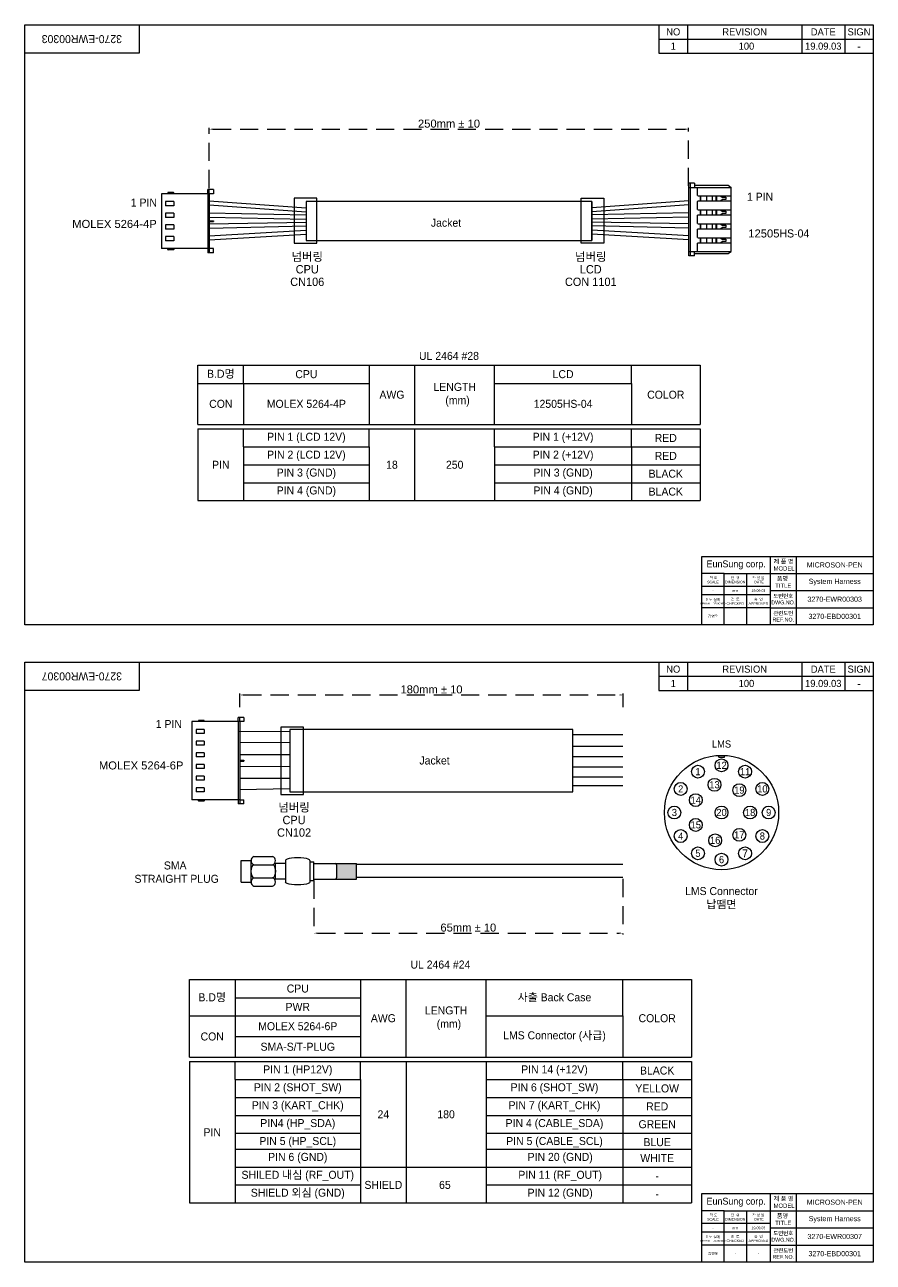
# Model space of a CAD drawing. Header units: millimetres. Extents: x 0 to 2432, y -887 to 868.
# Drawn here: x 1226 to 1820, y 2 to 868 of the extents above; entities that cross this region are included whole.
import ezdxf

# ---------------------------------------------------------------- set-up
doc = ezdxf.new("R2010")
doc.units = ezdxf.units.MM
doc.linetypes.add('DASHED', pattern=[19.05, 12.7, -6.35])
for name, color, linetype in [('0 @ 1', 7, 'Continuous'), ('4', 133, 'Continuous'), ('CURITY-KONA-PEN-ASSY_DXF_FORMAT', 7, 'Continuous')]:
    doc.layers.add(name, color=color, linetype=linetype)
doc.styles.get("Standard").update_dxf_attribs({"font": 'arial.ttf'})
doc.styles.add('TEXTSTYLE_8', font='shanno.ttf')
doc.styles.add('주석', font='gulim.ttc')
doc.dimstyles.new('ISO-25$0', dxfattribs={"dimtxt": 2.5, "dimasz": 2.5, "dimexe": 1, "dimexo": 1, "dimgap": 1, "dimtad": 1, "dimdec": 4, "dimdsep": 46, "dimtxsty": 'Standard', "dimcen": 2.5, "dimadec": 0, "dimazin": 2, "dimtfac": 1, "dimtdec": 4, "dimtmove": 0, "dimatfit": 3, "dimfxl": 0, "dimarcsym": 0})

# ---------------------------------------------------------------- blocks, each defined once
blk = doc.blocks.new('*D13')
at = {"color": 0, "linetype": 'DASHED', "lineweight": -2}
for p, q in [((1354.87, 753.78), (1354.87, 796.04)), ((1357.37, 795.04), (1687.93, 795.04)), ((1690.43, 755.34), (1690.43, 796.04))]:
    blk.add_line(p, q, dxfattribs=at)
at = {"color": 0}
for points in [[(1357.37, 795.46), (1357.37, 794.62), (1354.87, 795.04)], [(1687.93, 794.62), (1687.93, 795.46), (1690.43, 795.04)]]:
    blk.add_solid(points, dxfattribs=at)
at = {"layer": 'Defpoints', "color": 0}
for p in [(1690.43, 795.04), (1690.43, 754.34), (1354.87, 752.78)]:
    blk.add_point(p, dxfattribs=at)
at = {"color": 0, "insert": (1522.65, 798.9), "char_height": 2.5, "attachment_point": 5}
blk.add_mtext('{\\H2.24x;250mm ± 10}', dxfattribs=at)
blk = doc.blocks.new('*D18')
at = {"color": 0, "linetype": 'DASHED', "lineweight": -2}
for p, q in [((1376.23, 390.58), (1376.23, 400.12)), ((1378.73, 399.12), (1642.1, 399.12)), ((1644.6, 390.58), (1644.6, 400.12))]:
    blk.add_line(p, q, dxfattribs=at)
at = {"color": 0}
for points in [[(1378.73, 399.54), (1378.73, 398.7), (1376.23, 399.12)], [(1642.1, 398.7), (1642.1, 399.54), (1644.6, 399.12)]]:
    blk.add_solid(points, dxfattribs=at)
at = {"layer": 'Defpoints', "color": 0}
for p in [(1644.6, 399.12), (1376.23, 389.58), (1644.6, 389.58)]:
    blk.add_point(p, dxfattribs=at)
at = {"color": 0, "insert": (1510.42, 402.98), "char_height": 2.5, "attachment_point": 5}
blk.add_mtext('{\\H2.24x;180mm ± 10}', dxfattribs=at)
blk = doc.blocks.new('*D19')
at = {"color": 0, "linetype": 'DASHED', "lineweight": -2}
for p, q in [((1428, 269.19), (1428, 231.46)), ((1644.37, 270.4), (1644.37, 231.46)), ((1430.5, 232.46), (1641.87, 232.46))]:
    blk.add_line(p, q, dxfattribs=at)
at = {"color": 0}
for points in [[(1430.5, 232.88), (1430.5, 232.04), (1428, 232.46)], [(1641.87, 232.04), (1641.87, 232.88), (1644.37, 232.46)]]:
    blk.add_solid(points, dxfattribs=at)
at = {"layer": 'Defpoints', "color": 0}
for p in [(1428, 270.19), (1644.37, 271.4), (1644.37, 232.46)]:
    blk.add_point(p, dxfattribs=at)
at = {"color": 0, "insert": (1536.19, 236.32), "char_height": 2.5, "attachment_point": 5}
blk.add_mtext('{\\H2.24x;65mm ± 10}', dxfattribs=at)

msp = doc.modelspace()

# ---------------------------------------------------------------- hatches: boundary and pattern name
h = msp.add_hatch(color=256)
h.dxf.hatch_style = 1
h.paths.add_polyline_path([(1442.99665, 281.30604, -0.414213562), (1443.99665, 280.30604), (1443.99665, 271.19049, -0.414213562), (1442.99665, 270.19049), (1457.99665, 270.19049), (1457.99665, 281.30604)])

# ---------------------------------------------------------------- linework, layer by layer
for p, q in [((1225.65332, 868.11213), (1819.65332, 868.11213)), ((1225.65332, 448.11213), (1225.65332, 868.11213)), ((1305.65332, 868.11213), (1305.65332, 848.11213)), ((1669.65332, 868.11213), (1669.65332, 848.11213)), ((1689.65332, 868.11213), (1689.65332, 848.11213)), ((1769.65332, 868.11213), (1769.65332, 848.11213)), ((1799.65332, 868.11213), (1799.65332, 848.11213)), ((1819.65332, 868.11213), (1819.65332, 448.11213)), ((1669.65332, 858.11213), (1819.65332, 858.11213)), ((1305.65332, 848.11213), (1225.65332, 848.11213)), ((1669.65332, 848.11213), (1819.65332, 848.11213)), ((1690.43365, 706.52727), (1690.43365, 757.23125)), ((1694.48457, 757.23125), (1690.43365, 757.23125)), ((1690.43365, 754.33773), (1720.29477, 754.33773)), ((1691.82254, 706.52727), (1691.82254, 757.23125)), ((1694.48457, 757.23125), (1694.48457, 754.33773)), ((1720.29477, 709.39257), (1720.29477, 754.33773)), ((1357.76652, 749.88439), (1321.30816, 749.88439)), ((1321.30816, 749.88439), (1321.30816, 711.45845)), ((1325.83695, 750.4631), (1325.83695, 749.88439)), ((1329.69937, 750.75245), (1326.12631, 750.75245)), ((1329.98872, 749.88439), (1329.98872, 750.4631)), ((1357.76652, 752.77791), (1353.71559, 752.77791)), ((1353.71559, 749.88439), (1353.71559, 752.77791)), ((1353.71559, 749.88439), (1353.71559, 711.45845)), ((1354.873, 749.88439), (1354.873, 752.77791)), ((1354.873, 749.88439), (1354.873, 711.45845)), ((1354.873, 744.88893), (1422.63454, 740.04204)), ((1357.76652, 752.77791), (1357.76652, 749.88439)), ((1690.43365, 744.88893), (1622.67211, 740.04204)), ((1698.69737, 744.89002), (1698.69737, 748.36225)), ((1698.69737, 748.36225), (1720.29477, 748.36225)), ((1698.69737, 744.89002), (1720.29477, 744.89002)), ((1324.20168, 744.35777), (1324.20168, 741.46425)), ((1329.98872, 744.35777), (1324.20168, 744.35777)), ((1329.98872, 741.46425), (1324.20168, 741.46425)), ((1324.20168, 736.19804), (1324.20168, 733.30452)), ((1329.98872, 736.19804), (1324.20168, 736.19804)), ((1329.98872, 744.35777), (1329.98872, 741.46425)), ((1329.98872, 736.19804), (1329.98872, 733.30452)), ((1354.873, 744.35777), (1354.873, 744.35777)), ((1354.873, 741.99541), (1422.63454, 737.14852)), ((1354.873, 736.56942), (1422.63454, 735.19008)), ((1422.63454, 744.51277), (1422.63454, 730.87514)), ((1622.58402, 744.51277), (1622.47321, 744.51277)), ((1622.67211, 744.51277), (1622.67211, 730.87514)), ((1690.43365, 741.99541), (1622.67211, 737.14852)), ((1690.43365, 736.56942), (1622.67211, 735.19008)), ((1698.69737, 735.09835), (1698.69737, 738.57058)), ((1698.69737, 738.57058), (1720.29477, 738.57058)), ((1329.98872, 733.30452), (1324.20168, 733.30452)), ((1324.20168, 728.03832), (1324.20168, 725.1448)), ((1329.98872, 728.03832), (1324.20168, 728.03832)), ((1329.98872, 728.03832), (1329.98872, 725.1448)), ((1354.873, 733.4655), (1422.63454, 732.18394)), ((1354.873, 730.96077), (1357.76652, 730.96077)), ((1354.873, 730.38207), (1357.76652, 730.38207)), ((1354.873, 728.86197), (1422.63454, 729.90341)), ((1354.873, 725.67595), (1422.63454, 727.41557)), ((1357.76652, 730.96077), (1357.76652, 730.38207)), ((1357.76652, 730.96077), (1357.76652, 730.38207)), ((1422.63454, 730.87514), (1422.63454, 717.23752)), ((1422.63454, 729.25859), (1422.63454, 724.59193)), ((1690.43365, 733.4655), (1622.67211, 732.18394)), ((1622.67211, 730.87514), (1622.67211, 717.23752)), ((1690.43365, 728.86197), (1622.67211, 729.90341)), ((1622.67211, 729.25859), (1622.67211, 724.59193)), ((1690.43365, 725.67595), (1622.67211, 727.41557)), ((1698.69737, 735.09835), (1720.29477, 735.09835)), ((1698.69737, 725.30668), (1698.69737, 728.7789)), ((1698.69737, 728.7789), (1720.29477, 728.7789)), ((1329.98872, 725.1448), (1324.20168, 725.1448)), ((1324.20168, 719.87859), (1324.20168, 716.98507)), ((1329.98872, 719.87859), (1324.20168, 719.87859)), ((1329.98872, 719.87859), (1329.98872, 716.98507)), ((1354.873, 720.40975), (1422.63454, 724.38038)), ((1354.873, 717.51623), (1422.63454, 721.48686)), ((1422.63454, 724.05633), (1422.63454, 717.89633)), ((1690.43365, 720.40975), (1622.67211, 724.38038)), ((1622.67211, 724.05633), (1622.67211, 717.89633)), ((1690.43365, 717.51623), (1622.67211, 721.48686)), ((1698.69737, 725.30668), (1720.29477, 725.30668)), ((1698.69737, 715.51501), (1698.69737, 718.98723)), ((1698.69737, 718.98723), (1720.29477, 718.98723)), ((1357.76652, 711.45845), (1321.30816, 711.45845)), ((1329.98872, 716.98507), (1324.20168, 716.98507)), ((1325.83695, 710.87974), (1325.83695, 711.45845)), ((1329.69937, 710.59039), (1326.12631, 710.59039)), ((1329.98872, 711.45845), (1329.98872, 710.87974)), ((1353.71559, 711.45845), (1353.71559, 708.56493)), ((1354.873, 711.45845), (1354.873, 708.56493)), ((1355.26199, 716.98507), (1355.26199, 716.98507)), ((1355.26199, 716.98507), (1355.26199, 716.98507)), ((1357.76652, 708.56493), (1357.76652, 711.45845)), ((1422.63454, 717.23752), (1622.67211, 717.23752)), ((1698.69737, 715.51501), (1720.29477, 715.51501)), ((1357.76652, 708.56493), (1353.71559, 708.56493)), ((1690.43365, 709.39257), (1720.29477, 709.39257)), ((1694.48457, 706.52727), (1690.43365, 706.52727)), ((1694.48457, 706.52727), (1694.48457, 709.39257)), ((1346.93924, 629.96514), (1698.3674, 629.96514)), ((1346.93924, 588.43272), (1346.93924, 629.96514)), ((1378.88726, 617.18593), (1378.88726, 629.96514)), ((1466.7443, 629.96514), (1466.7443, 588.43272)), ((1498.69231, 588.43272), (1498.69231, 629.96514)), ((1554.60134, 588.43272), (1554.60134, 629.96514)), ((1650.44538, 617.18593), (1650.44538, 629.96514)), ((1698.3674, 629.96514), (1698.3674, 588.43272)), ((1346.93924, 617.18593), (1466.7443, 617.18593)), ((1378.88726, 617.18593), (1378.88726, 588.43272)), ((1554.60134, 617.18593), (1650.44538, 617.18593)), ((1650.44538, 617.18593), (1650.44538, 588.43272)), ((1346.93924, 588.43272), (1698.3674, 588.43272)), ((1346.93924, 585.23792), (1698.3674, 585.23792)), ((1346.93924, 585.23792), (1346.93924, 535.13403)), ((1378.88726, 572.71195), (1378.88726, 585.23792)), ((1466.7443, 572.71195), (1466.7443, 585.23792)), ((1498.69231, 535.13403), (1498.69231, 585.23792)), ((1554.60134, 572.71195), (1554.60134, 585.23792)), ((1650.44538, 572.71195), (1650.44538, 585.23792)), ((1698.3674, 585.23792), (1698.3674, 547.66)), ((1378.88726, 572.71195), (1466.7443, 572.71195)), ((1378.88726, 572.71195), (1378.88726, 560.18597)), ((1466.7443, 572.71195), (1466.7443, 560.18597)), ((1554.60134, 572.71195), (1650.44538, 572.71195)), ((1554.60134, 572.71195), (1554.60134, 560.18597)), ((1650.44538, 572.71195), (1650.44538, 560.18597)), ((1650.44538, 572.71195), (1698.3674, 572.71195)), ((1378.88726, 560.18597), (1466.7443, 560.18597)), ((1378.88726, 560.18597), (1378.88726, 560.18597)), ((1378.88726, 560.18597), (1378.88726, 560.18597)), ((1378.88726, 560.18597), (1378.88726, 547.66)), ((1466.7443, 560.18597), (1466.7443, 547.66)), ((1554.60134, 560.18597), (1650.44538, 560.18597)), ((1554.60134, 560.18597), (1554.60134, 547.66)), ((1650.44538, 560.18597), (1650.44538, 547.66)), ((1650.44538, 560.18597), (1698.3674, 560.18597)), ((1378.88726, 547.66), (1466.7443, 547.66)), ((1378.88726, 547.66), (1378.88726, 535.13403)), ((1466.7443, 547.66), (1466.7443, 535.13403)), ((1554.60134, 547.66), (1650.44538, 547.66)), ((1554.60134, 547.66), (1554.60134, 535.13403)), ((1650.44538, 547.66), (1698.3674, 547.66)), ((1650.44538, 547.66), (1650.44538, 535.13403)), ((1698.3674, 547.66), (1698.3674, 535.13403)), ((1346.93924, 535.13403), (1698.3674, 535.13403)), ((1378.88726, 535.13403), (1466.7443, 535.13403)), ((1554.60134, 535.13403), (1650.44538, 535.13403)), ((1650.44538, 535.13403), (1698.3674, 535.13403)), ((1699.65332, 448.11213), (1699.65332, 496.11213)), ((1699.65332, 496.11213), (1819.65332, 496.11213)), ((1747.65332, 448.11213), (1747.65332, 496.11213)), ((1747.65332, 496.11213), (1765.65332, 496.11213)), ((1765.65332, 496.11213), (1765.65332, 448.11213)), ((1715.25332, 484.11213), (1699.65332, 484.11213)), ((1715.25332, 448.11213), (1715.25332, 484.11213)), ((1715.25332, 484.11213), (1730.85332, 484.11213)), ((1730.85332, 484.11213), (1730.85332, 448.11213)), ((1730.85332, 484.11213), (1747.65332, 484.11213)), ((1747.65332, 484.11213), (1765.65332, 484.11213)), ((1765.65332, 484.11213), (1819.65332, 484.11213)), ((1747.65332, 475.11213), (1699.65332, 475.11213)), ((1747.65332, 469.11213), (1699.65332, 469.11213)), ((1747.65332, 472.11213), (1819.65332, 472.11213)), ((1747.65332, 460.11213), (1699.65332, 460.11213)), ((1747.65332, 460.11213), (1819.65332, 460.11213)), ((1819.65332, 448.11213), (1225.65332, 448.11213)), ((1225.65332, 422.16704), (1819.65332, 422.16704)), ((1225.65332, 2.16704), (1225.65332, 422.16704)), ((1305.65332, 422.16704), (1305.65332, 402.16704)), ((1669.65332, 422.16704), (1669.65332, 402.16704)), ((1689.65332, 422.16704), (1689.65332, 402.16704)), ((1769.65332, 422.16704), (1769.65332, 402.16704)), ((1799.65332, 422.16704), (1799.65332, 402.16704)), ((1819.65332, 422.16704), (1819.65332, 2.16704)), ((1669.65332, 412.16704), (1819.65332, 412.16704)), ((1305.65332, 402.16704), (1225.65332, 402.16704)), ((1669.65332, 402.16704), (1819.65332, 402.16704)), ((1347.19862, 381.06392), (1347.19862, 380.48522)), ((1351.06104, 381.35327), (1347.48797, 381.35327)), ((1351.35039, 380.48522), (1351.35039, 381.06392)), ((1379.12818, 383.37874), (1375.07725, 383.37874)), ((1375.07725, 380.48522), (1375.07725, 383.37874)), ((1376.23466, 380.48522), (1376.23466, 383.37874)), ((1379.12818, 383.37874), (1379.12818, 380.48522)), ((1379.12818, 380.48522), (1342.66983, 380.48522)), ((1342.66983, 380.48522), (1342.66983, 325.73981)), ((1345.56335, 374.95859), (1345.56335, 372.06507)), ((1351.35039, 374.95859), (1345.56335, 374.95859)), ((1351.35039, 374.95859), (1351.35039, 372.06507)), ((1375.07725, 380.48522), (1375.07725, 325.73981)), ((1411.21645, 373.31179), (1375.07725, 373.54849)), ((1376.23466, 380.48522), (1376.23466, 325.73981)), ((1411.21471, 374.95851), (1411.26085, 331.26652)), ((1351.35039, 372.06507), (1345.56335, 372.06507)), ((1345.56335, 366.79887), (1345.56335, 363.90535)), ((1351.35039, 366.79887), (1345.56335, 366.79887)), ((1351.35039, 363.90535), (1345.56335, 363.90535)), ((1351.35039, 366.79887), (1351.35039, 363.90535)), ((1411.22443, 365.75463), (1376.23466, 365.51874)), ((1609.39311, 371.47894), (1644.37315, 371.47894)), ((1345.56335, 358.63914), (1345.56335, 355.74562)), ((1351.35039, 358.63914), (1345.56335, 358.63914)), ((1351.35039, 355.74562), (1345.56335, 355.74562)), ((1351.35039, 358.63914), (1351.35039, 355.74562)), ((1411.2334, 357.25305), (1376.23466, 357.25282)), ((1609.39311, 363.3939), (1644.37315, 363.3939)), ((1609.39311, 356.0885), (1644.37315, 356.0885)), ((1711.43191, 355.62772), (1711.43191, 356.82769)), ((1711.43191, 355.62772), (1715.43191, 355.62772)), ((1715.43191, 355.62772), (1715.43191, 356.82769)), ((1345.56335, 350.47941), (1345.56335, 347.58589)), ((1351.35039, 350.47941), (1345.56335, 350.47941)), ((1351.35039, 347.58589), (1345.56335, 347.58589)), ((1351.35039, 350.47941), (1351.35039, 347.58589)), ((1376.23466, 353.40187), (1379.12818, 353.40187)), ((1376.23466, 352.82316), (1379.12818, 352.82316)), ((1376.23466, 349.22307), (1411.24213, 348.98614)), ((1379.12818, 353.40187), (1379.12818, 352.82316)), ((1379.12818, 353.40187), (1379.12818, 352.82316)), ((1609.39311, 348.88489), (1644.37315, 348.88489)), ((1345.56335, 342.31968), (1345.56335, 339.42616)), ((1351.35039, 342.31968), (1345.56335, 342.31968)), ((1351.35039, 339.42616), (1345.56335, 339.42616)), ((1351.35039, 342.31968), (1351.35039, 339.42616)), ((1411.25086, 340.72147), (1376.23466, 340.72098)), ((1609.39311, 341.85494), (1644.37315, 341.85494)), ((1345.56335, 334.15996), (1345.56335, 331.26644)), ((1351.35039, 334.15996), (1345.56335, 334.15996)), ((1351.35039, 331.26644), (1345.56335, 331.26644)), ((1351.35039, 334.15996), (1351.35039, 331.26644)), ((1411.25859, 333.39974), (1376.23466, 332.69122)), ((1609.39311, 335.75314), (1644.37315, 335.75314)), ((1376.23466, 325.73981), (1342.66983, 325.73981)), ((1347.19862, 325.16111), (1347.19862, 325.73981)), ((1351.06104, 324.87176), (1347.48797, 324.87176)), ((1351.35039, 325.73981), (1351.35039, 325.16111)), ((1375.07725, 325.73981), (1375.07725, 322.84629)), ((1379.12818, 322.84629), (1375.07725, 322.84629)), ((1376.23466, 325.73981), (1376.23466, 322.84629)), ((1376.23466, 325.73981), (1379.12818, 325.73981)), ((1379.12818, 322.84629), (1379.12818, 325.73981)), ((1386.1261, 286.1379), (1391.6261, 286.1379)), ((1391.6261, 286.1379), (1399.1261, 286.1379)), ((1377.06832, 268.24827), (1377.06832, 283.24827)), ((1377.06832, 283.24827), (1384.06832, 283.24827)), ((1384.06832, 268.24827), (1384.06832, 283.24827)), ((1386.1261, 280.35864), (1391.6261, 280.35864)), ((1391.6261, 280.35864), (1399.1261, 280.35864)), ((1408.18387, 281.24827), (1400.43909, 281.24827)), ((1401.18387, 270.24827), (1401.18387, 281.24827)), ((1408.18387, 283.24827), (1408.18387, 268.24827)), ((1425.29941, 283.24827), (1425.29941, 268.24827)), ((1425.29941, 282.30604), (1427.99785, 282.30604)), ((1427.99785, 269.19049), (1427.99785, 282.30604)), ((1427.99785, 281.30604), (1442.99665, 281.30604)), ((1442.99665, 281.30604), (1457.99665, 281.30604)), ((1443.99665, 280.30604), (1443.99665, 271.19049)), ((1457.99665, 270.19049), (1457.99665, 281.30604)), ((1644.37315, 280.50718), (1457.99665, 280.50718)), ((1386.1261, 271.1379), (1391.6261, 271.1379)), ((1391.6261, 271.1379), (1399.1261, 271.1379)), ((1408.18387, 270.24827), (1400.43909, 270.24827)), ((1425.29941, 269.19049), (1427.99785, 269.19049)), ((1427.99785, 270.19049), (1442.99665, 270.19049)), ((1442.99665, 270.19049), (1457.99665, 270.19049)), ((1644.37315, 271.39718), (1457.99665, 271.39718)), ((1377.06832, 268.24827), (1384.06832, 268.24827)), ((1386.1261, 265.35864), (1391.6261, 265.35864)), ((1391.6261, 265.35864), (1399.1261, 265.35864)), ((1340.91377, 200.05489), (1692.34193, 200.05489)), ((1340.91377, 145.74327), (1340.91377, 200.05489)), ((1372.86178, 200.05489), (1372.86178, 187.27568)), ((1460.71882, 200.05489), (1460.71882, 145.74327)), ((1492.66684, 145.74327), (1492.66684, 200.05489)), ((1548.57586, 145.74327), (1548.57586, 200.05489)), ((1644.4199, 174.49648), (1644.4199, 200.05489)), ((1692.34193, 200.05489), (1692.34193, 145.74327)), ((1372.86178, 187.27568), (1372.86178, 145.74327)), ((1372.86178, 187.27568), (1460.71882, 187.27568)), ((1340.91377, 174.49648), (1460.71882, 174.49648)), ((1372.86178, 174.49648), (1372.86178, 145.74327)), ((1548.57586, 174.49648), (1644.4199, 174.49648)), ((1644.4199, 174.49648), (1644.4199, 145.74327)), ((1372.86178, 160.11987), (1460.71882, 160.11987)), ((1340.91377, 145.74327), (1692.34193, 145.74327)), ((1340.91377, 142.54846), (1692.34193, 142.54846)), ((1340.91377, 142.54846), (1340.91377, 43.72978)), ((1372.86178, 130.02249), (1372.86178, 142.54846)), ((1460.71882, 130.02249), (1460.71882, 142.54846)), ((1492.66684, 142.54846), (1492.66684, 43.72978)), ((1548.57586, 142.54846), (1548.57586, 43.72978)), ((1644.4199, 130.02249), (1644.4199, 142.54846)), ((1692.34193, 142.54846), (1692.34193, 104.97055)), ((1372.86178, 130.02249), (1460.71882, 130.02249)), ((1372.86178, 130.02249), (1372.86178, 117.49652)), ((1460.71882, 130.02249), (1460.71882, 117.49652)), ((1548.57586, 130.02249), (1644.4199, 130.02249)), ((1644.4199, 130.02249), (1644.4199, 117.49652)), ((1644.4199, 130.02249), (1692.34193, 130.02249)), ((1372.86178, 117.49652), (1460.71882, 117.49652)), ((1372.86178, 117.49652), (1372.86178, 117.49652)), ((1372.86178, 117.49652), (1372.86178, 117.49652)), ((1372.86178, 117.49652), (1372.86178, 104.97055)), ((1460.71882, 117.49652), (1460.71882, 104.97055)), ((1548.57586, 117.49652), (1644.4199, 117.49652)), ((1644.4199, 117.49652), (1644.4199, 104.97055)), ((1644.4199, 117.49652), (1692.34193, 117.49652)), ((1372.86178, 104.97055), (1460.71882, 104.97055)), ((1372.86178, 104.97055), (1372.86178, 92.44457)), ((1460.71882, 104.97055), (1460.71882, 92.44457)), ((1548.57586, 104.97055), (1644.4199, 104.97055)), ((1644.4199, 104.97055), (1644.4199, 92.44457)), ((1644.4199, 104.97055), (1692.34193, 104.97055)), ((1692.34193, 104.97055), (1692.34193, 92.44457)), ((1372.86178, 92.44457), (1460.71882, 92.44457)), ((1372.86178, 92.44457), (1372.86178, 79.9186)), ((1460.71882, 92.44457), (1460.71882, 81.3077)), ((1548.57586, 92.44457), (1644.4199, 92.44457)), ((1644.4199, 92.44457), (1692.34193, 92.44457)), ((1644.4199, 92.44457), (1644.4199, 81.3077)), ((1692.34193, 92.44457), (1692.34193, 81.3077)), ((1372.86178, 81.3077), (1460.71882, 81.3077)), ((1372.86178, 81.3077), (1372.86178, 68.78172)), ((1460.71882, 81.3077), (1460.71882, 68.78172)), ((1548.57586, 81.3077), (1692.34193, 81.3077)), ((1644.4199, 81.3077), (1644.4199, 43.72978)), ((1692.34193, 81.3077), (1692.34193, 68.78172)), ((1372.86178, 68.78172), (1460.71882, 68.78172)), ((1372.86178, 68.78172), (1372.86178, 56.25575)), ((1460.71882, 68.78172), (1460.71882, 56.25575)), ((1460.71882, 68.78172), (1492.66684, 68.78172)), ((1492.66684, 68.78172), (1548.57586, 68.78172)), ((1548.57586, 68.78172), (1644.4199, 68.78172)), ((1644.4199, 68.78172), (1692.34193, 68.78172)), ((1692.34193, 68.78172), (1692.34193, 56.25575)), ((1372.86178, 56.25575), (1460.71882, 56.25575)), ((1372.86178, 56.25575), (1372.86178, 43.72978)), ((1460.71882, 56.25575), (1460.71882, 43.72978)), ((1548.57586, 56.25575), (1644.4199, 56.25575)), ((1644.4199, 56.25575), (1692.34193, 56.25575)), ((1692.34193, 56.25575), (1692.34193, 43.72978)), ((1340.91377, 43.72978), (1692.34193, 43.72978)), ((1699.65332, 2.16704), (1699.65332, 50.16704)), ((1699.65332, 50.16704), (1819.65332, 50.16704)), ((1747.65332, 2.16704), (1747.65332, 50.16704)), ((1747.65332, 50.16704), (1765.65332, 50.16704)), ((1765.65332, 50.16704), (1765.65332, 2.16704)), ((1715.25332, 38.16704), (1699.65332, 38.16704)), ((1715.25332, 2.16704), (1715.25332, 38.16704)), ((1715.25332, 38.16704), (1730.85332, 38.16704)), ((1730.85332, 38.16704), (1730.85332, 2.16704)), ((1730.85332, 38.16704), (1747.65332, 38.16704)), ((1747.65332, 38.16704), (1765.65332, 38.16704)), ((1765.65332, 38.16704), (1819.65332, 38.16704)), ((1747.65332, 29.16704), (1699.65332, 29.16704)), ((1747.65332, 26.16704), (1819.65332, 26.16704)), ((1747.65332, 23.16704), (1699.65332, 23.16704)), ((1747.65332, 14.16704), (1699.65332, 14.16704)), ((1747.65332, 14.16704), (1819.65332, 14.16704)), ((1819.65332, 2.16704), (1225.65332, 2.16704))]:
    msp.add_line(p, q)
at = {"linetype": 'Continuous'}
for p, q in [((1690.43365, 754.33773), (1696.58089, 754.33773)), ((1694.48457, 755.78449), (1718.19599, 755.78449)), ((1696.58089, 748.70621), (1696.58089, 754.33773)), ((1718.19599, 755.78449), (1720.29477, 754.33773)), ((1696.58089, 748.70621), (1697.12103, 748.36879)), ((1696.58089, 744.54606), (1697.12103, 744.88348)), ((1697.12103, 748.36879), (1698.69737, 748.36225)), ((1697.12103, 744.88348), (1698.69737, 744.89002)), ((1698.69737, 748.36225), (1698.69737, 744.89002)), ((1702.85431, 748.36225), (1702.85431, 744.89002)), ((1706.94622, 748.36225), (1706.94622, 744.89002)), ((1709.49607, 748.36225), (1709.49607, 744.89002)), ((1709.93099, 748.36225), (1709.93099, 744.89002)), ((1712.4667, 748.36225), (1713.94914, 747.49419)), ((1712.4667, 744.89002), (1713.94914, 745.76027)), ((1713.94914, 747.49419), (1716.45444, 747.49419)), ((1716.45444, 745.76027), (1713.94914, 745.76027)), ((1716.45444, 747.49419), (1716.45444, 745.76027)), ((1696.58089, 738.91454), (1696.58089, 744.54606)), ((1696.58089, 738.91454), (1697.12103, 738.57712)), ((1697.12103, 738.57712), (1698.69737, 738.57058)), ((1698.69737, 738.57058), (1698.69737, 735.09835)), ((1702.85431, 738.57058), (1702.85431, 735.09835)), ((1706.94622, 738.57058), (1706.94622, 735.09835)), ((1709.49607, 738.57058), (1709.49607, 735.09835)), ((1709.93099, 738.57058), (1709.93099, 735.09835)), ((1712.4667, 738.57058), (1713.94914, 737.70252)), ((1713.94914, 737.70252), (1716.45444, 737.70252)), ((1716.45444, 737.70252), (1716.45444, 735.9686)), ((1696.58089, 734.75438), (1697.12103, 735.09181)), ((1696.58089, 729.12287), (1696.58089, 734.75438)), ((1696.58089, 729.12287), (1697.12103, 728.78544)), ((1697.12103, 735.09181), (1698.69737, 735.09835)), ((1697.12103, 728.78544), (1698.69737, 728.7789)), ((1698.69737, 728.7789), (1698.69737, 725.30668)), ((1702.85431, 728.7789), (1702.85431, 725.30668)), ((1706.94622, 728.7789), (1706.94622, 725.30668)), ((1709.49607, 728.7789), (1709.49607, 725.30668)), ((1709.93099, 728.7789), (1709.93099, 725.30668)), ((1712.4667, 735.09835), (1713.94914, 735.9686)), ((1712.4667, 728.7789), (1713.94914, 727.91085)), ((1716.45444, 735.9686), (1713.94914, 735.9686)), ((1713.94914, 727.91085), (1716.45444, 727.91085)), ((1716.45444, 727.91085), (1716.45444, 726.17692)), ((1696.58089, 724.96271), (1697.12103, 725.30014)), ((1696.58089, 719.3312), (1696.58089, 724.96271)), ((1696.58089, 719.3312), (1697.12103, 718.99377)), ((1697.12103, 725.30014), (1698.69737, 725.30668)), ((1697.12103, 718.99377), (1698.69737, 718.98723)), ((1698.69737, 718.98723), (1698.69737, 715.51501)), ((1702.85431, 718.98723), (1702.85431, 715.51501)), ((1706.94622, 718.98723), (1706.94622, 715.51501)), ((1709.49607, 718.98723), (1709.49607, 715.51501)), ((1709.93099, 718.98723), (1709.93099, 715.51501)), ((1712.4667, 725.30668), (1713.94914, 726.17692)), ((1712.4667, 718.98723), (1713.94914, 718.11917)), ((1716.45444, 726.17692), (1713.94914, 726.17692)), ((1696.58089, 715.17104), (1697.12103, 715.50847)), ((1696.58089, 709.39257), (1696.58089, 715.17104)), ((1697.12103, 715.50847), (1698.69737, 715.51501)), ((1712.4667, 715.51501), (1713.94914, 716.38525)), ((1713.94914, 718.11917), (1716.45444, 718.11917)), ((1716.45444, 716.38525), (1713.94914, 716.38525)), ((1716.45444, 718.11917), (1716.45444, 716.38525)), ((1694.48457, 707.97403), (1718.19599, 707.97403)), ((1718.19599, 707.97403), (1720.29477, 709.42079))]:
    msp.add_line(p, q, dxfattribs=at)
for centre, radius in [((1713.43191, 316.87772), 40), ((1696.93191, 345.45656), 4.5), ((1713.43191, 349.87772), 4.5), ((1729.93191, 345.45656), 4.5), ((1684.85307, 333.37772), 4.5), ((1708.52576, 336.26663), 4.5), ((1742.01075, 333.37772), 4.5), ((1695.4134, 325.55719), 4.5), ((1725.9095, 332.50813), 4.5), ((1680.43191, 316.87772), 4.5), ((1713.43191, 316.87772), 4.5), ((1733.43191, 316.87772), 4.5), ((1746.43191, 316.87772), 4.5), ((1695.41188, 308.20139), 4.5), ((1684.85307, 300.37772), 4.5), ((1725.9017, 301.24108), 4.5), ((1742.01075, 300.37772), 4.5), ((1708.98052, 297.37938), 4.5), ((1696.93191, 288.29888), 4.5), ((1713.43191, 283.87772), 4.5), ((1729.93191, 288.29888), 4.5)]:
    msp.add_circle(centre, radius)
for centre, radius, start, end in [((1326.12631, 750.4631), 0.28935, 90, 180), ((1329.69937, 750.4631), 0.28935, 0, 90), ((1326.12631, 710.87974), 0.28935, 180, 270), ((1329.69937, 710.87974), 0.28935, 270, 0), ((1347.48797, 381.06392), 0.28935, 90, 180), ((1351.06104, 381.06392), 0.28935, 0, 90), ((1347.48797, 325.16111), 0.28935, 180, 270), ((1351.06104, 325.16111), 0.28935, 270, 0), ((1387.1261, 283.24827), 3.05777, 109.08894953, 250.91105047), ((1398.1261, 283.24827), 3.05777, 289.08894953, 70.91105047), ((1442.99665, 280.30604), 1, 0, 90), ((1387.1261, 268.24827), 3.05777, 109.08894953, 250.91105047), ((1398.1261, 268.24827), 3.05777, 289.08894953, 70.91105047), ((1442.99665, 271.19049), 1, 270, 0)]:
    msp.add_arc(centre, radius, start, end)
for centre, major_axis, ratio, start_param, end_param in [((1386.1261, 275.74827), (0, -4.61037), 0.454091866, 3.141592654, 6.283185307), ((1416.74164, 283.24827), (8.55777, 0), 0.233705725, 6.283185307, 9.424777961)]:
    msp.add_ellipse(centre, major_axis=major_axis, ratio=ratio, start_param=start_param, end_param=end_param)
at = {"extrusion": (0, 0, -1)}
for centre, major_axis, ratio, start_param, end_param in [((1399.1261, 275.74827), (0, -4.61037), 0.454091866, 3.141592654, 6.283185307), ((1416.74164, 268.24827), (8.55777, 0), 0.233705725, 6.283185307, 9.424777961)]:
    msp.add_ellipse(centre, major_axis=major_axis, ratio=ratio, start_param=start_param, end_param=end_param, dxfattribs=at)
at = {"layer": '4', "color": 7}
for p, q in [((1622.67211, 744.51277), (1422.63454, 744.51277)), ((1622.67211, 717.23752), (1622.67211, 744.51277)), ((1609.39311, 374.95851), (1411.21471, 374.95851)), ((1609.43925, 331.26652), (1609.39311, 374.95851)), ((1411.26085, 331.26652), (1609.43925, 331.26652))]:
    msp.add_line(p, q, dxfattribs=at)
for points in [[(1430.09965, 746.85029), (1414.23457, 746.85029), (1414.23457, 715.23512), (1430.09965, 715.23512)], [(1615.207, 746.85029), (1631.07207, 746.85029), (1631.07207, 715.23512), (1615.207, 715.23512)], [(1420.87667, 376.70112), (1405.01159, 376.70112), (1405.01159, 329.44957), (1420.87667, 329.44957)]]:
    msp.add_lwpolyline(points, close=True, dxfattribs=at)

# ---------------------------------------------------------------- texts
at = {"char_height": 5.6, "width": 80, "attachment_point": 5, "rotation": 180, "style": '주석'}
for s, insert in [('3270-EWR00303', (1265.65332, 858.11213)), ('3270-EWR00307', (1265.65332, 412.16704))]:
    msp.add_mtext(s, dxfattribs=dict(at, insert=insert))
at = {"attachment_point": 5, "style": '주석'}
for s, insert, char_height, width in [('{100}', (1730.88351, 853.11213), 5, 30), ('19.09.03', (1784.65332, 853.11213), 5, 30), ('B.D명', (1362.91325, 623.57554), 5.6, 31.9480142), ('CPU', (1422.81578, 623.57554), 5.6, 87.8570392), ('LCD', (1602.52336, 623.57554), 5.6, 95.8440427), ('LENGTH\\P{\\fGulim|b0|i0|c129|p50;\\W1.93502; }(mm)', (1526.64682, 609.19893), 5.6, 55.9090249), ('AWG', (1482.7183, 609.19893), 5.6, 31.9480142), ('COLOR', (1674.40639, 609.19893), 5.6, 47.9220214), ('CON', (1362.91325, 602.80933), 5.6, 31.9480142), ('MOLEX 5264-4P', (1422.81578, 602.80933), 5.6, 87.8570392), ('12505HS-04', (1602.52336, 602.80933), 5.6, 95.8440427), ('PIN 1 (LCD 12V)', (1422.81578, 578.97493), 5.6, 87.8570392), ('RED', (1674.40639, 578.97493), 5.6, 47.9220214), ('PIN', (1362.91325, 560.18597), 5.6, 31.9480142), ('PIN 2 (LCD 12V)', (1422.81578, 566.44896), 5.6, 87.8570392), ('18', (1482.7183, 560.18597), 5.6, 31.9480142), ('250', (1526.64682, 560.18597), 5.6, 55.9090249), ('RED', (1674.40639, 566.44896), 5.6, 47.9220214), ('PIN 3 (GND)', (1422.81578, 553.92299), 5.6, 87.8570392), ('PIN 3 (GND)', (1602.52336, 553.92299), 5.6, 95.8440427), ('BLACK', (1674.40639, 553.92299), 5.6, 47.9220214), ('PIN 4 (GND)', (1422.81578, 541.39702), 5.6, 87.8570392), ('BLACK', (1674.40639, 541.39702), 5.6, 47.9220214), ('{\\fGulim|b0|i0|c129|p50;\\W0.30066; }제 품 명  \\P MODEL', (1756.65332, 490.11213), 3, 18), ('EunSung corp.', (1723.65332, 490.11213), 4.7922, 48), ('MICROSON-PEN', (1792.65332, 490.11213), 3.6, 54), ('{\\fGulim|b0|i0|c129|p50;\\W1.07709; }척 도 \\PSCALE', (1707.45332, 479.61213), 1.8, 15.6), ('{단  위\\PDIMENSION}', (1723.05332, 479.61213), 1.8, 15.6), ('작 성 일\\P{\\fGulim|b0|i0|c129|p50;\\W1.15198; }DATE', (1739.25332, 479.61213), 1.8, 16.8), ('{품명 \\W0.94493; \\W1;TITLE}', (1756.65332, 478.11213), 3, 18), ('System Harness', (1792.65332, 478.11213), 3.6, 54), ('{제도 설계\\P\\H0.66667x;DRAWN\\H1.49999x;\\W3.72022; \\H0.66667x;\\W1;DESIGNED}', (1707.45332, 464.61213), 1.8, 15.6), ('-', (1707.45332, 472.11213), 1.8, 15.6), ('mm', (1723.05332, 472.11213), 1.8, 15.6), ('19.09.03', (1739.25332, 472.11213), 1.8, 16.8), ('도면번호 DWG.NO.', (1756.65332, 466.11213), 2.7, 18), ('3270-EWR00303', (1792.65332, 466.11213), 3.6, 54), ('{검  토\\PCHECKED}', (1723.05332, 464.61213), 1.8, 15.6), ('{승  인\\PAPPROVED}', (1739.25332, 464.61213), 1.8, 16.8), ('김영윤', (1707.45332, 454.11213), 1.8, 15.6), ('-', (1723.05332, 454.11213), 1.8, 15.6), ('-', (1739.25332, 454.11213), 1.8, 16.8), ('관련도번\\PREF.NO.', (1756.65332, 454.11213), 2.7, 18), ('{3270-EBD00301}', (1792.65332, 454.11213), 3.6, 54), ('{100}', (1730.88351, 407.16704), 5, 30), ('19.09.03', (1784.65332, 407.16704), 5, 30), ('SMA\\P STRAIGHT PLUG', (1330.99227, 275.11226), 5.6, 78.7145735), ('LMS Connector\\P납땜면', (1713.34577, 256.97575), 5.6, 87.8570392), ('B.D명', (1356.88778, 187.27568), 5.6, 31.9480142), ('CPU', (1416.7903, 193.66529), 5.6, 87.8570392), ('사출 Back Case', (1596.49788, 187.27568), 5.6, 95.8440427), ('PWR', (1416.7903, 180.88608), 5.6, 87.8570392), ('AWG', (1476.69283, 172.89908), 5.6, 31.9480142), ('LENGTH\\P{\\fGulim|b0|i0|c129|p50;\\W1.93502; }(mm)', (1520.62135, 172.89908), 5.6, 55.9090249), ('COLOR', (1668.38091, 172.89908), 5.6, 47.9220214), ('MOLEX 5264-6P', (1416.7903, 167.30818), 5.6, 87.8570392), ('CON', (1356.88778, 160.11987), 5.6, 31.9480142), ('SMA-S/T-PLUG', (1416.7903, 152.93157), 5.6, 87.8570392), ('LMS Connector (사급)', (1596.49788, 160.11987), 5.6, 95.8440427), ('PIN 1 (HP12V)', (1416.7903, 136.28548), 5.6, 87.8570392), ('BLACK', (1668.38091, 136.28548), 5.6, 47.9220214), ('PIN 2 (SHOT_SW)', (1416.7903, 123.75951), 5.6, 87.8570392), ('YELLOW', (1668.38091, 123.75951), 5.6, 47.9220214), ('PIN 3 (KART_CHK)', (1416.7903, 111.23353), 5.6, 87.8570392), ('RED', (1668.38091, 111.23353), 5.6, 47.9220214), ('24', (1476.69283, 105.66509), 5.6, 31.9480142), ('180', (1520.62135, 105.66509), 5.6, 55.9090249), ('PIN', (1356.88778, 93.13912), 5.6, 31.9480142), ('PIN4 (HP_SDA)', (1416.7903, 98.70756), 5.6, 87.8570392), ('GREEN', (1668.38091, 98.70756), 5.6, 47.9220214), ('PIN 5 (HP_SCL)', (1416.7903, 86.18159), 5.6, 87.8570392), ('BLUE', (1668.38091, 86.18159), 5.6, 47.9220214), ('PIN 6 (GND)', (1416.7903, 75.04471), 5.6, 87.8570392), ('PIN 20 (GND)', (1600.49138, 75.04471), 5.6, 87.8570392), ('WHITE', (1668.38091, 75.04471), 5.6, 47.9220214), ('SHILED 내심 (RF_OUT)', (1416.7903, 62.51874), 5.6, 87.8570392), ('PIN 11 (RF_OUT)', (1600.49138, 62.51874), 5.6, 87.8570392), ('-', (1668.38091, 62.51874), 5.6, 47.9220214), ('SHIELD 외심 (GND)', (1416.7903, 49.99276), 5.6, 87.8570392), ('SHIELD', (1476.69283, 56.25575), 5.6, 31.9480142), ('65', (1519.78923, 56.25575), 5.6, 54.2447962), ('PIN 12 (GND)', (1600.49138, 49.99276), 5.6, 87.8570392), ('-', (1668.38091, 49.99276), 5.6, 47.9220214), ('EunSung corp.', (1723.65332, 44.16704), 4.7922, 48), ('{\\fGulim|b0|i0|c129|p50;\\W0.30066; }제 품 명  \\P MODEL', (1756.65332, 44.16704), 3, 18), ('MICROSON-PEN', (1792.65332, 44.16704), 3.6, 54), ('{\\fGulim|b0|i0|c129|p50;\\W1.07709; }척 도 \\PSCALE', (1707.45332, 33.66704), 1.8, 15.6), ('{단  위\\PDIMENSION}', (1723.05332, 33.66704), 1.8, 15.6), ('작 성 일\\P{\\fGulim|b0|i0|c129|p50;\\W1.15198; }DATE', (1739.25332, 33.66704), 1.8, 16.8), ('{품명 \\W0.94493; \\W1;TITLE}', (1756.65332, 32.16704), 3, 18), ('-', (1707.45332, 26.16704), 1.8, 15.6), ('mm', (1723.05332, 26.16704), 1.8, 15.6), ('19.09.03', (1739.25332, 26.16704), 1.8, 16.8), ('System Harness', (1792.65332, 32.16704), 3.6, 54), ('{제도 설계\\P\\H0.66667x;DRAWN\\H1.49999x;\\W3.72022; \\H0.66667x;\\W1;DESIGNED}', (1707.45332, 18.66704), 1.8, 15.6), ('{검  토\\PCHECKED}', (1723.05332, 18.66704), 1.8, 15.6), ('{승  인\\PAPPROVED}', (1739.25332, 18.66704), 1.8, 16.8), ('도면번호 DWG.NO.', (1756.65332, 20.16704), 2.7, 18), ('3270-EWR00307', (1792.65332, 20.16704), 3.6, 54), ('김영윤', (1707.45332, 8.16704), 1.8, 15.6), ('관련도번\\PREF.NO.', (1756.65332, 8.16704), 2.7, 18), ('{3270-EBD00301}', (1792.65332, 8.16704), 3.6, 54), ('-', (1723.05332, 8.16704), 1.8, 15.6), ('-', (1739.25332, 8.16704), 1.8, 16.8)]:
    msp.add_mtext(s, dxfattribs=dict(at, insert=insert, char_height=char_height, width=width))
at = {"char_height": 5.6, "width": 69.4203014, "attachment_point": 5}
for s, insert in [('MOLEX 5264-4P', (1288.47257, 728.70101)), ('MOLEX 5264-6P', (1307.16101, 349.77585))]:
    msp.add_mtext(s, dxfattribs=dict(at, insert=insert))
at = {"layer": '0 @ 1', "style": '주석'}
for s, insert, char_height, width, attachment_point in [('NO', (1679.65332, 863.11213), 5, 20, 5), ('REVISION', (1729.65332, 863.11213), 5, 80, 5), ('DATE', (1784.65332, 863.11213), 5, 30, 5), ('SIGN', (1809.65332, 863.11213), 5, 20, 5), ('1', (1679.65332, 853.11213), 5, 20, 5), ('-', (1809.65332, 853.11213), 5.6, 20, 5), ('1 PIN', (1318.22624, 746.49873), 5.6, 35.8666684, 3), ('1 PIN', (1749.58607, 750.56835), 5.6, 35.8666684, 3), ('Jacket', (1520.57198, 729.52518), 5.6, 351.4281566, 5), ('UL 2464 #28', (1522.65332, 636.35474), 5.6, 351.4281566, 5), ('PIN 1 (+12V)', (1602.52336, 578.97493), 5.6, 95.8440427, 5), ('PIN 2 (+12V)', (1602.52336, 566.44896), 5.6, 95.8440427, 5), ('PIN 4 (GND)', (1602.52336, 541.39702), 5.6, 95.8440427, 5), ('NO', (1679.65332, 417.16704), 5, 20, 5), ('REVISION', (1729.65332, 417.16704), 5, 80, 5), ('DATE', (1784.65332, 417.16704), 5, 30, 5), ('SIGN', (1809.65332, 417.16704), 5, 20, 5), ('1', (1679.65332, 407.16704), 5, 20, 5), ('-', (1809.65332, 407.16704), 5.6, 20, 5), ('1 PIN', (1335.69385, 381.61035), 5.6, 35.8666684, 3), ('LMS', (1713.43191, 364.77665), 5, 6.363961, 5), ('Jacket', (1512.53502, 353.23674), 5.6, 351.4281566, 5), ('1', (1696.93191, 345.45656), 5, 6.363961, 5), ('12', (1713.43191, 349.87772), 5, 6.363961, 5), ('11', (1729.93191, 345.45656), 5, 6.363961, 5), ('13', (1708.52576, 336.26663), 5, 6.363961, 5), ('2', (1684.85307, 333.37772), 5, 6.363961, 5), ('19', (1725.9095, 332.50813), 5, 6.363961, 5), ('10', (1742.01075, 333.37772), 5, 6.363961, 5), ('14', (1695.4134, 325.55719), 5, 6.363961, 5), ('3', (1680.43191, 316.87772), 5, 6.363961, 5), ('20', (1713.43191, 316.87772), 5, 6.363961, 5), ('18', (1733.43191, 316.87772), 5, 6.363961, 5), ('9', (1746.43191, 316.87772), 5, 6.363961, 5), ('15', (1695.41188, 308.20139), 5, 6.363961, 5), ('17', (1725.9017, 301.24108), 5, 6.363961, 5), ('4', (1684.85307, 300.37772), 5, 7.278144, 5), ('16', (1708.98052, 297.37938), 5, 6.363961, 5), ('8', (1742.01075, 300.37772), 5, 6.363961, 5), ('5', (1696.93191, 288.29888), 5, 6.363961, 5), ('6', (1713.43191, 283.87772), 5, 6.363961, 5), ('7', (1729.93191, 288.29888), 5.6, 6.363961, 5), ('UL 2464 #24', (1516.62785, 210.45054), 5.6, 351.4281566, 5), ('PIN 14 (+12V)', (1596.49788, 136.28548), 5.6, 95.8440427, 5), ('PIN 6 (SHOT_SW)', (1596.49788, 123.75951), 5.6, 95.8440427, 5), ('PIN 7 (KART_CHK)', (1596.49788, 111.23353), 5.6, 95.8440427, 5), ('PIN 4 (CABLE_SDA)', (1596.49788, 98.70756), 5.6, 95.8440427, 5), ('PIN 5 (CABLE_SCL)', (1596.49788, 86.18159), 5.6, 95.8440427, 5)]:
    msp.add_mtext(s, dxfattribs=dict(at, insert=insert, char_height=char_height, width=width, attachment_point=attachment_point))
at = {"layer": 'CURITY-KONA-PEN-ASSY_DXF_FORMAT', "color": 0, "linetype": 'Continuous', "insert": (1753.50283, 722.03379), "char_height": 5.625, "width": 53.3450524, "attachment_point": 5, "line_spacing_factor": 0.9}
msp.add_mtext('12505{\\fGulim|b0|i0|c129|p50;HS-04}', dxfattribs=at)
at = {"layer": 'CURITY-KONA-PEN-ASSY_DXF_FORMAT', "color": 0, "linetype": 'Continuous', "char_height": 5.85, "width": 44.6954228, "attachment_point": 5, "line_spacing_factor": 0.9, "style": 'TEXTSTYLE_8'}
for s, insert in [('{\\f굴림|b0|i0|c129|p50;넘버링\\PCPU\\PCN106}', (1423.41258, 696.96975)), ('{\\f굴림|b0|i0|c129|p50;넘버링\\PLCD\\PCON 1101}', (1621.89406, 696.96975)), ('{\\f굴림|b0|i0|c129|p50;넘버링\\PCPU\\PCN102}', (1414.1896, 311.59372))]:
    msp.add_mtext(s, dxfattribs=dict(at, insert=insert))

# ---------------------------------------------------------------- dimensions: what is measured, and where the dimension line sits
at = {"linetype": 'DASHED'}
dim = msp.add_linear_dim(base=(1690.43365, 795.04003), p1=(1354.873, 752.77791), p2=(1690.43365, 754.33773), text='{\\H2.24x;250mm ± 10}', dimstyle='ISO-25$0', dxfattribs=at)
dim.commit()
dim.dimension.update_dxf_attribs({"geometry": '*D13', "text_midpoint": (1522.65332, 798.89883)})
for base, p1, p2, text, picture, middle in [((1644.59904, 399.11899), (1376.23466, 389.58363), (1644.59904, 389.58363), '{\\H2.24x;180mm ± 10}', '*D18', (1510.41685, 399.11899)), ((1644.37315, 232.46038), (1427.99785, 270.19049), (1644.37315, 271.39718), '{\\H2.24x;65mm ± 10}', '*D19', (1536.1855, 232.46038))]:
    dim = msp.add_linear_dim(base=base, p1=p1, p2=p2, text=text, dimstyle='ISO-25$0', dxfattribs=at)
    dim.commit()
    dim.dimension.update_dxf_attribs({"geometry": picture, "text_midpoint": middle, "dimtype": 160})

doc.saveas('drawing.dxf')
